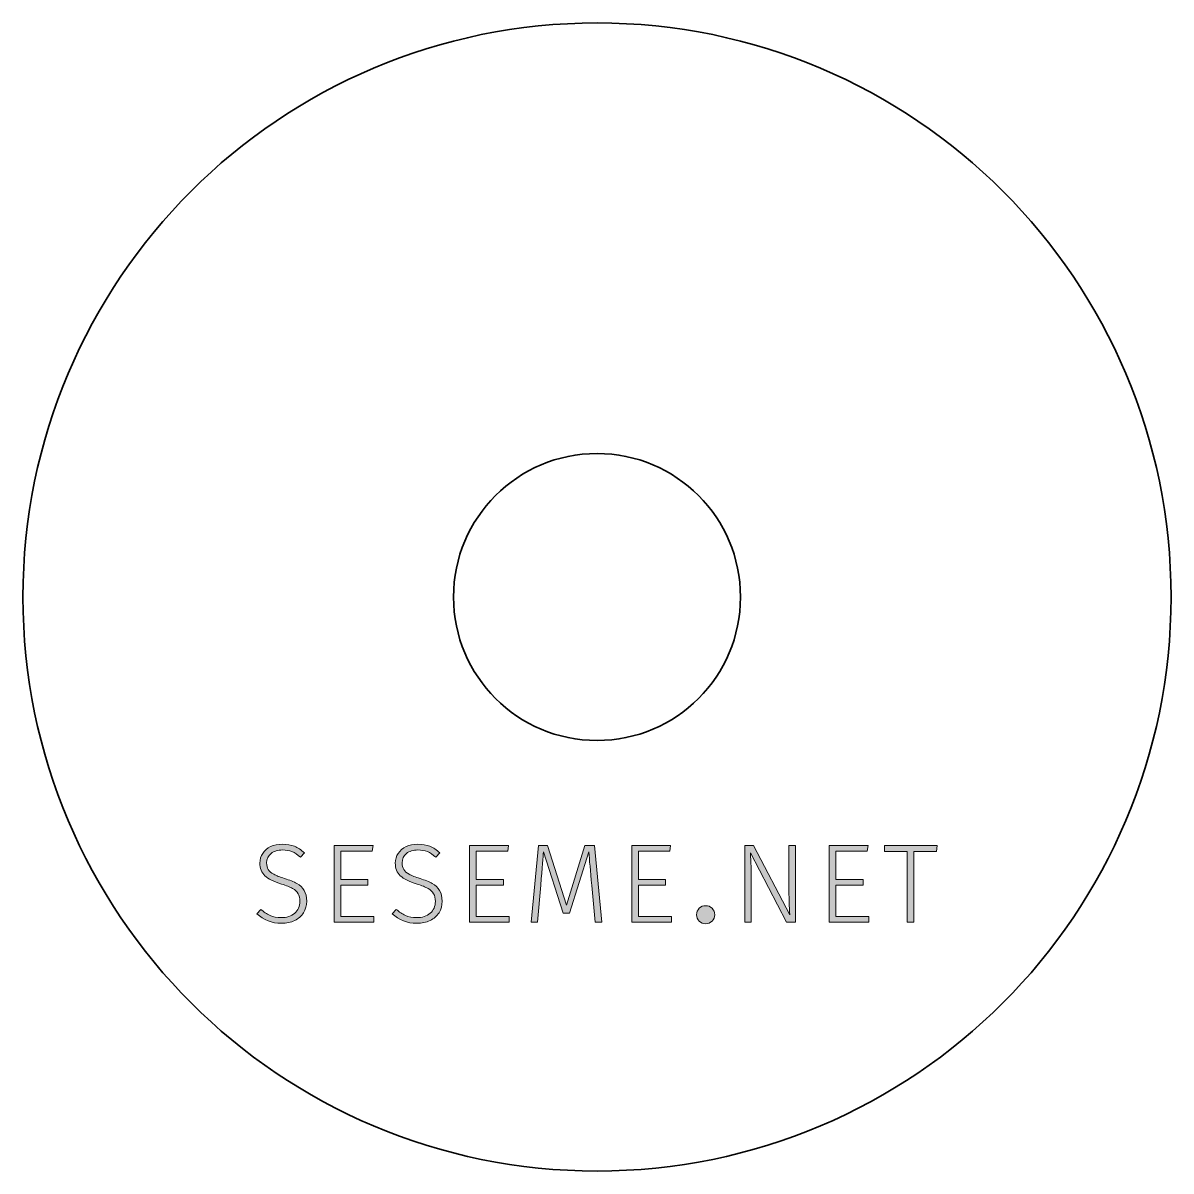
# Model space of a CAD drawing. Header units: inches. Extents: x -6.99 to -0.99, y -5.86 to 0.14.
import ezdxf

# ---------------------------------------------------------------- set-up
doc = ezdxf.new("R2010")
doc.units = ezdxf.units.IN
doc.header["$MEASUREMENT"] = 0
doc.layers.add('Layer 1', color=7, linetype='Continuous')

# ---------------------------------------------------------------- blocks, each defined once
blk = doc.blocks.new('block 2')
at = {"layer": 'Layer 1', "true_color": 0x231f20}
h = blk.add_hatch(color=250, dxfattribs=at)
h.dxf.hatch_style = 2
edge = h.paths.add_edge_path()
edge.add_spline(control_points=[(-5.5672, -4.1644), (-5.5495, -4.1717), (-5.5322, -4.1829), (-5.5155, -4.1981), (-5.5155, -4.1981), (-5.5365, -4.2209), (-5.5365, -4.2209), (-5.5513, -4.2076), (-5.5659, -4.1981), (-5.5804, -4.1922), (-5.5948, -4.1864), (-5.6112, -4.1834), (-5.6295, -4.1834), (-5.6544, -4.1834), (-5.6745, -4.1896), (-5.6897, -4.2019), (-5.7049, -4.2141), (-5.7125, -4.2306), (-5.7125, -4.2512), (-5.7125, -4.2653), (-5.7096, -4.2769), (-5.704, -4.2861), (-5.6983, -4.2952), (-5.6889, -4.3034), (-5.6756, -4.3106), (-5.6624, -4.3178), (-5.6435, -4.3251), (-5.6189, -4.3325), (-5.5924, -4.3407), (-5.571, -4.3494), (-5.5546, -4.3588), (-5.5383, -4.3682), (-5.5256, -4.3803), (-5.5166, -4.3951), (-5.5077, -4.4099), (-5.5032, -4.4286), (-5.5032, -4.4512), (-5.5032, -4.4738), (-5.5087, -4.4938), (-5.5196, -4.5114), (-5.5305, -4.5289), (-5.546, -4.5425), (-5.566, -4.5523), (-5.5861, -4.562), (-5.6094, -4.5669), (-5.6359, -4.5669), (-5.6858, -4.5669), (-5.7284, -4.5502), (-5.7639, -4.5166), (-5.7639, -4.5166), (-5.7429, -4.4938), (-5.7429, -4.4938), (-5.7276, -4.5079), (-5.7117, -4.5186), (-5.6949, -4.526), (-5.6782, -4.5334), (-5.6587, -4.5371), (-5.6365, -4.5371), (-5.6076, -4.5371), (-5.5842, -4.5295), (-5.566, -4.5143), (-5.5479, -4.4991), (-5.5389, -4.4784), (-5.5389, -4.4524), (-5.5389, -4.436), (-5.5419, -4.4225), (-5.5479, -4.412), (-5.554, -4.4015), (-5.5637, -4.3924), (-5.5771, -4.3848), (-5.5906, -4.3772), (-5.6096, -4.3695), (-5.6341, -4.3617), (-5.675, -4.3493), (-5.7043, -4.3349), (-5.7218, -4.3185), (-5.7393, -4.3021), (-5.7481, -4.2799), (-5.7481, -4.2518), (-5.7481, -4.2332), (-5.7432, -4.2163), (-5.7332, -4.2013), (-5.7233, -4.1863), (-5.7094, -4.1746), (-5.6917, -4.1662), (-5.674, -4.1578), (-5.6536, -4.1536), (-5.6306, -4.1536), (-5.6061, -4.1536), (-5.5849, -4.1573), (-5.5672, -4.1644)], knot_values=[0, 0, 0, 0, 1, 1, 1, 2, 2, 2, 3, 3, 3, 4, 4, 4, 5, 5, 5, 6, 6, 6, 7, 7, 7, 8, 8, 8, 9, 9, 9, 10, 10, 10, 11, 11, 11, 12, 12, 12, 13, 13, 13, 14, 14, 14, 15, 15, 15, 16, 16, 16, 17, 17, 17, 18, 18, 18, 19, 19, 19, 20, 20, 20, 21, 21, 21, 22, 22, 22, 23, 23, 23, 24, 24, 24, 25, 25, 25, 26, 26, 26, 27, 27, 27, 28, 28, 28, 29, 29, 29, 30, 30, 30, 30], degree=3, periodic=1)
h = blk.add_hatch(color=250, dxfattribs=at)
h.dxf.hatch_style = 2
h.paths.add_polyline_path([(-5.3249, -4.1893), (-5.3249, -4.3384), (-5.1829, -4.3384), (-5.1829, -4.3676), (-5.3249, -4.3676), (-5.3249, -4.5312), (-5.1525, -4.5312), (-5.1525, -4.5605), (-5.36, -4.5605), (-5.36, -4.1601), (-5.1566, -4.1601), (-5.1607, -4.1893)])
h = blk.add_hatch(color=250, dxfattribs=at)
h.dxf.hatch_style = 2
edge = h.paths.add_edge_path()
edge.add_spline(control_points=[(-4.8594, -4.1644), (-4.8416, -4.1717), (-4.8244, -4.1829), (-4.8076, -4.1981), (-4.8076, -4.1981), (-4.8287, -4.2209), (-4.8287, -4.2209), (-4.8435, -4.2076), (-4.8581, -4.1981), (-4.8725, -4.1922), (-4.8869, -4.1864), (-4.9033, -4.1834), (-4.9216, -4.1834), (-4.9466, -4.1834), (-4.9666, -4.1896), (-4.9818, -4.2019), (-4.997, -4.2141), (-5.0046, -4.2306), (-5.0046, -4.2512), (-5.0046, -4.2653), (-5.0018, -4.2769), (-4.9961, -4.2861), (-4.9905, -4.2952), (-4.981, -4.3034), (-4.9678, -4.3106), (-4.9546, -4.3178), (-4.9357, -4.3251), (-4.9111, -4.3325), (-4.8846, -4.3407), (-4.8632, -4.3494), (-4.8468, -4.3588), (-4.8304, -4.3682), (-4.8178, -4.3803), (-4.8088, -4.3951), (-4.7999, -4.4099), (-4.7954, -4.4286), (-4.7954, -4.4512), (-4.7954, -4.4738), (-4.8008, -4.4938), (-4.8117, -4.5114), (-4.8227, -4.5289), (-4.8381, -4.5425), (-4.8582, -4.5523), (-4.8783, -4.562), (-4.9016, -4.5669), (-4.928, -4.5669), (-4.9779, -4.5669), (-5.0206, -4.5502), (-5.0561, -4.5166), (-5.0561, -4.5166), (-5.035, -4.4938), (-5.035, -4.4938), (-5.0198, -4.5079), (-5.0038, -4.5186), (-4.9871, -4.526), (-4.9703, -4.5334), (-4.9508, -4.5371), (-4.9286, -4.5371), (-4.8998, -4.5371), (-4.8763, -4.5295), (-4.8582, -4.5143), (-4.8401, -4.4991), (-4.831, -4.4784), (-4.831, -4.4524), (-4.831, -4.436), (-4.834, -4.4225), (-4.8401, -4.412), (-4.8461, -4.4015), (-4.8559, -4.3924), (-4.8693, -4.3848), (-4.8828, -4.3772), (-4.9017, -4.3695), (-4.9263, -4.3617), (-4.9672, -4.3493), (-4.9964, -4.3349), (-5.014, -4.3185), (-5.0315, -4.3021), (-5.0403, -4.2799), (-5.0403, -4.2518), (-5.0403, -4.2332), (-5.0353, -4.2163), (-5.0254, -4.2013), (-5.0154, -4.1863), (-5.0016, -4.1746), (-4.9839, -4.1662), (-4.9661, -4.1578), (-4.9458, -4.1536), (-4.9228, -4.1536), (-4.8982, -4.1536), (-4.8771, -4.1573), (-4.8594, -4.1644)], knot_values=[0, 0, 0, 0, 1, 1, 1, 2, 2, 2, 3, 3, 3, 4, 4, 4, 5, 5, 5, 6, 6, 6, 7, 7, 7, 8, 8, 8, 9, 9, 9, 10, 10, 10, 11, 11, 11, 12, 12, 12, 13, 13, 13, 14, 14, 14, 15, 15, 15, 16, 16, 16, 17, 17, 17, 18, 18, 18, 19, 19, 19, 20, 20, 20, 21, 21, 21, 22, 22, 22, 23, 23, 23, 24, 24, 24, 25, 25, 25, 26, 26, 26, 27, 27, 27, 28, 28, 28, 29, 29, 29, 30, 30, 30, 30], degree=3, periodic=1)
h = blk.add_hatch(color=250, dxfattribs=at)
h.dxf.hatch_style = 2
h.paths.add_polyline_path([(-4.6171, -4.1893), (-4.6171, -4.3384), (-4.4751, -4.3384), (-4.4751, -4.3676), (-4.6171, -4.3676), (-4.6171, -4.5312), (-4.4447, -4.5312), (-4.4447, -4.5605), (-4.6522, -4.5605), (-4.6522, -4.1601), (-4.4488, -4.1601), (-4.4528, -4.1893)])
h = blk.add_hatch(color=250, dxfattribs=at)
h.dxf.hatch_style = 2
edge = h.paths.add_edge_path()
edge.add_spline(control_points=[(-3.9952, -4.5605), (-3.9952, -4.5605), (-4.0133, -4.3687), (-4.0133, -4.3687), (-4.0207, -4.2939), (-4.0258, -4.2357), (-4.0285, -4.194), (-4.0285, -4.194), (-4.129, -4.5131), (-4.129, -4.5131), (-4.129, -4.5131), (-4.1624, -4.5131), (-4.1624, -4.5131), (-4.1624, -4.5131), (-4.2664, -4.194), (-4.2664, -4.194), (-4.2676, -4.217), (-4.272, -4.2748), (-4.2798, -4.3676), (-4.2798, -4.3676), (-4.2974, -4.5605), (-4.2974, -4.5605), (-4.2974, -4.5605), (-4.3307, -4.5605), (-4.3307, -4.5605), (-4.3307, -4.5605), (-4.2927, -4.1601), (-4.2927, -4.1601), (-4.2927, -4.1601), (-4.2442, -4.1601), (-4.2442, -4.1601), (-4.2442, -4.1601), (-4.1448, -4.4722), (-4.1448, -4.4722), (-4.1448, -4.4722), (-4.049, -4.1601), (-4.049, -4.1601), (-4.049, -4.1601), (-3.9998, -4.1601), (-3.9998, -4.1601), (-3.9998, -4.1601), (-3.9613, -4.5605), (-3.9613, -4.5605), (-3.9613, -4.5605), (-3.9952, -4.5605), (-3.9952, -4.5605)], knot_values=[0, 0, 0, 0, 1, 1, 1, 2, 2, 2, 3, 3, 3, 4, 4, 4, 5, 5, 5, 6, 6, 6, 7, 7, 7, 8, 8, 8, 9, 9, 9, 10, 10, 10, 11, 11, 11, 12, 12, 12, 13, 13, 13, 14, 14, 14, 15, 15, 15, 15], degree=3, periodic=1)
h = blk.add_hatch(color=250, dxfattribs=at)
h.dxf.hatch_style = 2
h.paths.add_polyline_path([(-3.7696, -4.1893), (-3.7696, -4.3384), (-3.6275, -4.3384), (-3.6275, -4.3676), (-3.7696, -4.3676), (-3.7696, -4.5312), (-3.5971, -4.5312), (-3.5971, -4.5605), (-3.8046, -4.5605), (-3.8046, -4.1601), (-3.6012, -4.1601), (-3.6053, -4.1893)])
h = blk.add_hatch(color=250, dxfattribs=at)
h.dxf.hatch_style = 2
edge = h.paths.add_edge_path()
edge.add_spline(control_points=[(-2.9957, -4.5605), (-2.9957, -4.5605), (-3.1845, -4.1986), (-3.1845, -4.1986), (-3.1813, -4.2474), (-3.1798, -4.2933), (-3.1798, -4.3366), (-3.1798, -4.3366), (-3.1798, -4.5605), (-3.1798, -4.5605), (-3.1798, -4.5605), (-3.2131, -4.5605), (-3.2131, -4.5605), (-3.2131, -4.5605), (-3.2131, -4.1601), (-3.2131, -4.1601), (-3.2131, -4.1601), (-3.1681, -4.1601), (-3.1681, -4.1601), (-3.1681, -4.1601), (-2.9781, -4.5219), (-2.9781, -4.5219), (-2.9813, -4.4767), (-2.9828, -4.4371), (-2.9828, -4.4032), (-2.9828, -4.4032), (-2.9828, -4.1601), (-2.9828, -4.1601), (-2.9828, -4.1601), (-2.9495, -4.1601), (-2.9495, -4.1601), (-2.9495, -4.1601), (-2.9495, -4.5605), (-2.9495, -4.5605), (-2.9495, -4.5605), (-2.9957, -4.5605), (-2.9957, -4.5605)], knot_values=[0, 0, 0, 0, 1, 1, 1, 2, 2, 2, 3, 3, 3, 4, 4, 4, 5, 5, 5, 6, 6, 6, 7, 7, 7, 8, 8, 8, 9, 9, 9, 10, 10, 10, 11, 11, 11, 12, 12, 12, 12], degree=3, periodic=1)
h = blk.add_hatch(color=250, dxfattribs=at)
h.dxf.hatch_style = 2
h.paths.add_polyline_path([(-2.7379, -4.1893), (-2.7379, -4.3384), (-2.5959, -4.3384), (-2.5959, -4.3676), (-2.7379, -4.3676), (-2.7379, -4.5312), (-2.5655, -4.5312), (-2.5655, -4.5605), (-2.773, -4.5605), (-2.773, -4.1601), (-2.5696, -4.1601), (-2.5736, -4.1893)])
h = blk.add_hatch(color=250, dxfattribs=at)
h.dxf.hatch_style = 2
h.paths.add_polyline_path([(-2.3299, -4.1911), (-2.3299, -4.5605), (-2.3644, -4.5605), (-2.3644, -4.1911), (-2.483, -4.1911), (-2.483, -4.1601), (-2.2083, -4.1601), (-2.2124, -4.1911)])
h = blk.add_hatch(color=250, dxfattribs=at)
h.dxf.hatch_style = 2
edge = h.paths.add_edge_path()
edge.add_spline(control_points=[(-3.385, -4.4883), (-3.3756, -4.4974), (-3.3709, -4.5087), (-3.3709, -4.5219), (-3.3709, -4.5347), (-3.3756, -4.5459), (-3.385, -4.5552), (-3.3943, -4.5646), (-3.4056, -4.5693), (-3.4189, -4.5693), (-3.4317, -4.5693), (-3.4427, -4.5646), (-3.4519, -4.5552), (-3.461, -4.5459), (-3.4656, -4.5347), (-3.4656, -4.5219), (-3.4656, -4.5087), (-3.4612, -4.4974), (-3.4522, -4.4883), (-3.4432, -4.4791), (-3.4321, -4.4746), (-3.4189, -4.4746), (-3.4056, -4.4746), (-3.3943, -4.4791), (-3.385, -4.4883)], knot_values=[0, 0, 0, 0, 1, 1, 1, 2, 2, 2, 3, 3, 3, 4, 4, 4, 5, 5, 5, 6, 6, 6, 7, 7, 7, 8, 8, 8, 8], degree=3, periodic=1)
at = {"layer": 'Layer 1', "lineweight": 0}
for points in [[(-5.3249, -4.1893), (-5.3249, -4.3384), (-5.1829, -4.3384), (-5.1829, -4.3676), (-5.3249, -4.3676), (-5.3249, -4.5312), (-5.1525, -4.5312), (-5.1525, -4.5605), (-5.36, -4.5605), (-5.36, -4.1601), (-5.1566, -4.1601), (-5.1607, -4.1893), (-5.3249, -4.1893)], [(-4.6171, -4.1893), (-4.6171, -4.3384), (-4.4751, -4.3384), (-4.4751, -4.3676), (-4.6171, -4.3676), (-4.6171, -4.5312), (-4.4447, -4.5312), (-4.4447, -4.5605), (-4.6522, -4.5605), (-4.6522, -4.1601), (-4.4488, -4.1601), (-4.4528, -4.1893), (-4.6171, -4.1893)], [(-3.7696, -4.1893), (-3.7696, -4.3384), (-3.6275, -4.3384), (-3.6275, -4.3676), (-3.7696, -4.3676), (-3.7696, -4.5312), (-3.5971, -4.5312), (-3.5971, -4.5605), (-3.8046, -4.5605), (-3.8046, -4.1601), (-3.6012, -4.1601), (-3.6053, -4.1893), (-3.7696, -4.1893)], [(-2.7379, -4.1893), (-2.7379, -4.3384), (-2.5959, -4.3384), (-2.5959, -4.3676), (-2.7379, -4.3676), (-2.7379, -4.5312), (-2.5655, -4.5312), (-2.5655, -4.5605), (-2.773, -4.5605), (-2.773, -4.1601), (-2.5696, -4.1601), (-2.5736, -4.1893), (-2.7379, -4.1893)], [(-2.3299, -4.1911), (-2.3299, -4.5605), (-2.3644, -4.5605), (-2.3644, -4.1911), (-2.483, -4.1911), (-2.483, -4.1601), (-2.2083, -4.1601), (-2.2124, -4.1911), (-2.3299, -4.1911)]]:
    blk.add_lwpolyline(points, dxfattribs=at)
for points, knots in [([(-5.5672, -4.1644), (-5.5495, -4.1717), (-5.5322, -4.1829), (-5.5155, -4.1981), (-5.5155, -4.1981), (-5.5365, -4.2209), (-5.5365, -4.2209), (-5.5513, -4.2076), (-5.5659, -4.1981), (-5.5804, -4.1922), (-5.5948, -4.1864), (-5.6112, -4.1834), (-5.6295, -4.1834), (-5.6544, -4.1834), (-5.6745, -4.1896), (-5.6897, -4.2019), (-5.7049, -4.2141), (-5.7125, -4.2306), (-5.7125, -4.2512), (-5.7125, -4.2653), (-5.7096, -4.2769), (-5.704, -4.2861), (-5.6983, -4.2952), (-5.6889, -4.3034), (-5.6756, -4.3106), (-5.6624, -4.3178), (-5.6435, -4.3251), (-5.6189, -4.3325), (-5.5924, -4.3407), (-5.571, -4.3494), (-5.5546, -4.3588), (-5.5383, -4.3682), (-5.5256, -4.3803), (-5.5166, -4.3951), (-5.5077, -4.4099), (-5.5032, -4.4286), (-5.5032, -4.4512), (-5.5032, -4.4738), (-5.5087, -4.4938), (-5.5196, -4.5114), (-5.5305, -4.5289), (-5.546, -4.5425), (-5.566, -4.5523), (-5.5861, -4.562), (-5.6094, -4.5669), (-5.6359, -4.5669), (-5.6858, -4.5669), (-5.7284, -4.5502), (-5.7639, -4.5166), (-5.7639, -4.5166), (-5.7429, -4.4938), (-5.7429, -4.4938), (-5.7276, -4.5079), (-5.7117, -4.5186), (-5.6949, -4.526), (-5.6782, -4.5334), (-5.6587, -4.5371), (-5.6365, -4.5371), (-5.6076, -4.5371), (-5.5842, -4.5295), (-5.566, -4.5143), (-5.5479, -4.4991), (-5.5389, -4.4784), (-5.5389, -4.4524), (-5.5389, -4.436), (-5.5419, -4.4225), (-5.5479, -4.412), (-5.554, -4.4015), (-5.5637, -4.3924), (-5.5771, -4.3848), (-5.5906, -4.3772), (-5.6096, -4.3695), (-5.6341, -4.3617), (-5.675, -4.3493), (-5.7043, -4.3349), (-5.7218, -4.3185), (-5.7393, -4.3021), (-5.7481, -4.2799), (-5.7481, -4.2518), (-5.7481, -4.2332), (-5.7432, -4.2163), (-5.7332, -4.2013), (-5.7233, -4.1863), (-5.7094, -4.1746), (-5.6917, -4.1662), (-5.674, -4.1578), (-5.6536, -4.1536), (-5.6306, -4.1536), (-5.6061, -4.1536), (-5.5849, -4.1573), (-5.5672, -4.1644)], [0, 0, 0, 0, 1, 1, 1, 2, 2, 2, 3, 3, 3, 4, 4, 4, 5, 5, 5, 6, 6, 6, 7, 7, 7, 8, 8, 8, 9, 9, 9, 10, 10, 10, 11, 11, 11, 12, 12, 12, 13, 13, 13, 14, 14, 14, 15, 15, 15, 16, 16, 16, 17, 17, 17, 18, 18, 18, 19, 19, 19, 20, 20, 20, 21, 21, 21, 22, 22, 22, 23, 23, 23, 24, 24, 24, 25, 25, 25, 26, 26, 26, 27, 27, 27, 28, 28, 28, 29, 29, 29, 30, 30, 30, 30]), ([(-4.8594, -4.1644), (-4.8416, -4.1717), (-4.8244, -4.1829), (-4.8076, -4.1981), (-4.8076, -4.1981), (-4.8287, -4.2209), (-4.8287, -4.2209), (-4.8435, -4.2076), (-4.8581, -4.1981), (-4.8725, -4.1922), (-4.8869, -4.1864), (-4.9033, -4.1834), (-4.9216, -4.1834), (-4.9466, -4.1834), (-4.9666, -4.1896), (-4.9818, -4.2019), (-4.997, -4.2141), (-5.0046, -4.2306), (-5.0046, -4.2512), (-5.0046, -4.2653), (-5.0018, -4.2769), (-4.9961, -4.2861), (-4.9905, -4.2952), (-4.981, -4.3034), (-4.9678, -4.3106), (-4.9546, -4.3178), (-4.9357, -4.3251), (-4.9111, -4.3325), (-4.8846, -4.3407), (-4.8632, -4.3494), (-4.8468, -4.3588), (-4.8304, -4.3682), (-4.8178, -4.3803), (-4.8088, -4.3951), (-4.7999, -4.4099), (-4.7954, -4.4286), (-4.7954, -4.4512), (-4.7954, -4.4738), (-4.8008, -4.4938), (-4.8117, -4.5114), (-4.8227, -4.5289), (-4.8381, -4.5425), (-4.8582, -4.5523), (-4.8783, -4.562), (-4.9016, -4.5669), (-4.928, -4.5669), (-4.9779, -4.5669), (-5.0206, -4.5502), (-5.0561, -4.5166), (-5.0561, -4.5166), (-5.035, -4.4938), (-5.035, -4.4938), (-5.0198, -4.5079), (-5.0038, -4.5186), (-4.9871, -4.526), (-4.9703, -4.5334), (-4.9508, -4.5371), (-4.9286, -4.5371), (-4.8998, -4.5371), (-4.8763, -4.5295), (-4.8582, -4.5143), (-4.8401, -4.4991), (-4.831, -4.4784), (-4.831, -4.4524), (-4.831, -4.436), (-4.834, -4.4225), (-4.8401, -4.412), (-4.8461, -4.4015), (-4.8559, -4.3924), (-4.8693, -4.3848), (-4.8828, -4.3772), (-4.9017, -4.3695), (-4.9263, -4.3617), (-4.9672, -4.3493), (-4.9964, -4.3349), (-5.014, -4.3185), (-5.0315, -4.3021), (-5.0403, -4.2799), (-5.0403, -4.2518), (-5.0403, -4.2332), (-5.0353, -4.2163), (-5.0254, -4.2013), (-5.0154, -4.1863), (-5.0016, -4.1746), (-4.9839, -4.1662), (-4.9661, -4.1578), (-4.9458, -4.1536), (-4.9228, -4.1536), (-4.8982, -4.1536), (-4.8771, -4.1573), (-4.8594, -4.1644)], [0, 0, 0, 0, 1, 1, 1, 2, 2, 2, 3, 3, 3, 4, 4, 4, 5, 5, 5, 6, 6, 6, 7, 7, 7, 8, 8, 8, 9, 9, 9, 10, 10, 10, 11, 11, 11, 12, 12, 12, 13, 13, 13, 14, 14, 14, 15, 15, 15, 16, 16, 16, 17, 17, 17, 18, 18, 18, 19, 19, 19, 20, 20, 20, 21, 21, 21, 22, 22, 22, 23, 23, 23, 24, 24, 24, 25, 25, 25, 26, 26, 26, 27, 27, 27, 28, 28, 28, 29, 29, 29, 30, 30, 30, 30]), ([(-3.9952, -4.5605), (-3.9952, -4.5605), (-4.0133, -4.3687), (-4.0133, -4.3687), (-4.0207, -4.2939), (-4.0258, -4.2357), (-4.0285, -4.194), (-4.0285, -4.194), (-4.129, -4.5131), (-4.129, -4.5131), (-4.129, -4.5131), (-4.1624, -4.5131), (-4.1624, -4.5131), (-4.1624, -4.5131), (-4.2664, -4.194), (-4.2664, -4.194), (-4.2676, -4.217), (-4.272, -4.2748), (-4.2798, -4.3676), (-4.2798, -4.3676), (-4.2974, -4.5605), (-4.2974, -4.5605), (-4.2974, -4.5605), (-4.3307, -4.5605), (-4.3307, -4.5605), (-4.3307, -4.5605), (-4.2927, -4.1601), (-4.2927, -4.1601), (-4.2927, -4.1601), (-4.2442, -4.1601), (-4.2442, -4.1601), (-4.2442, -4.1601), (-4.1448, -4.4722), (-4.1448, -4.4722), (-4.1448, -4.4722), (-4.049, -4.1601), (-4.049, -4.1601), (-4.049, -4.1601), (-3.9998, -4.1601), (-3.9998, -4.1601), (-3.9998, -4.1601), (-3.9613, -4.5605), (-3.9613, -4.5605), (-3.9613, -4.5605), (-3.9952, -4.5605), (-3.9952, -4.5605)], [0, 0, 0, 0, 1, 1, 1, 2, 2, 2, 3, 3, 3, 4, 4, 4, 5, 5, 5, 6, 6, 6, 7, 7, 7, 8, 8, 8, 9, 9, 9, 10, 10, 10, 11, 11, 11, 12, 12, 12, 13, 13, 13, 14, 14, 14, 15, 15, 15, 15]), ([(-2.9957, -4.5605), (-2.9957, -4.5605), (-3.1845, -4.1986), (-3.1845, -4.1986), (-3.1813, -4.2474), (-3.1798, -4.2933), (-3.1798, -4.3366), (-3.1798, -4.3366), (-3.1798, -4.5605), (-3.1798, -4.5605), (-3.1798, -4.5605), (-3.2131, -4.5605), (-3.2131, -4.5605), (-3.2131, -4.5605), (-3.2131, -4.1601), (-3.2131, -4.1601), (-3.2131, -4.1601), (-3.1681, -4.1601), (-3.1681, -4.1601), (-3.1681, -4.1601), (-2.9781, -4.5219), (-2.9781, -4.5219), (-2.9813, -4.4767), (-2.9828, -4.4371), (-2.9828, -4.4032), (-2.9828, -4.4032), (-2.9828, -4.1601), (-2.9828, -4.1601), (-2.9828, -4.1601), (-2.9495, -4.1601), (-2.9495, -4.1601), (-2.9495, -4.1601), (-2.9495, -4.5605), (-2.9495, -4.5605), (-2.9495, -4.5605), (-2.9957, -4.5605), (-2.9957, -4.5605)], [0, 0, 0, 0, 1, 1, 1, 2, 2, 2, 3, 3, 3, 4, 4, 4, 5, 5, 5, 6, 6, 6, 7, 7, 7, 8, 8, 8, 9, 9, 9, 10, 10, 10, 11, 11, 11, 12, 12, 12, 12]), ([(-3.385, -4.4883), (-3.3756, -4.4974), (-3.3709, -4.5087), (-3.3709, -4.5219), (-3.3709, -4.5347), (-3.3756, -4.5459), (-3.385, -4.5552), (-3.3943, -4.5646), (-3.4056, -4.5693), (-3.4189, -4.5693), (-3.4317, -4.5693), (-3.4427, -4.5646), (-3.4519, -4.5552), (-3.461, -4.5459), (-3.4656, -4.5347), (-3.4656, -4.5219), (-3.4656, -4.5087), (-3.4612, -4.4974), (-3.4522, -4.4883), (-3.4432, -4.4791), (-3.4321, -4.4746), (-3.4189, -4.4746), (-3.4056, -4.4746), (-3.3943, -4.4791), (-3.385, -4.4883)], [0, 0, 0, 0, 1, 1, 1, 2, 2, 2, 3, 3, 3, 4, 4, 4, 5, 5, 5, 6, 6, 6, 7, 7, 7, 8, 8, 8, 8])]:
    blk.add_open_spline(points, degree=3, knots=knots, dxfattribs=at)

msp = doc.modelspace()

# ---------------------------------------------------------------- linework, layer by layer
at = {"layer": 'Layer 1', "color": 250, "lineweight": 35, "true_color": 0x231f20}
for points in [[(-0.9861, -2.8615), (-0.9861, -4.5183), (-2.3293, -5.8615), (-3.9861, -5.8615), (-5.643, -5.8615), (-6.9861, -4.5183), (-6.9861, -2.8615), (-6.9861, -1.2046), (-5.643, 0.1385), (-3.9861, 0.1385), (-2.3293, 0.1385), (-0.9861, -1.2046), (-0.9861, -2.8615)], [(-3.2361, -2.8615), (-3.2361, -3.2757), (-3.5719, -3.6115), (-3.9861, -3.6115), (-4.4003, -3.6115), (-4.7361, -3.2757), (-4.7361, -2.8615), (-4.7361, -2.4472), (-4.4003, -2.1115), (-3.9861, -2.1115), (-3.5719, -2.1115), (-3.2361, -2.4472), (-3.2361, -2.8615)]]:
    msp.add_open_spline(points, degree=3, knots=[0, 0, 0, 0, 1, 1, 1, 2, 2, 2, 3, 3, 3, 4, 4, 4, 4], dxfattribs=at)

# ---------------------------------------------------------------- block references
at = {"layer": 'Layer 1'}
msp.add_blockref('block 2', (0, 0), dxfattribs=at)

doc.saveas('drawing.dxf')
